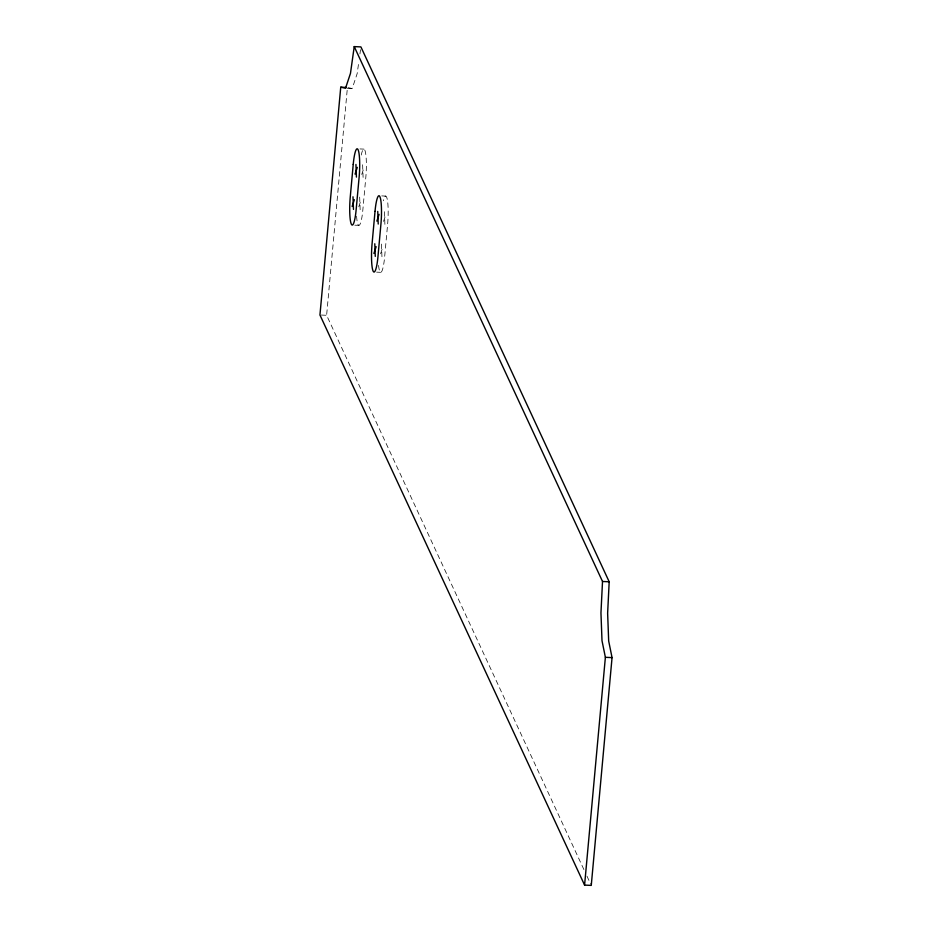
<?xml version="1.0" encoding="UTF-8"?>
<svg xmlns="http://www.w3.org/2000/svg" width="932" height="932" viewBox="0 0 932 932"><rect width="100%" height="100%" fill="white"/><g stroke="black" fill="none" stroke-linecap="round" stroke-linejoin="round"><path stroke-width="0.7" stroke-dasharray="4.66 3.5" d="M583.91 869.568L326.619 315.296L347.415 87.503L352.214 88.505L357.154 73.651L358.738 62.386M359.927 53.939L360.509 49.722M361.733 174.459L363.981 167.69M358.785 206.787L361.034 200.03M383.53 221.42L385.778 214.651M380.582 253.76L382.831 246.992M346.879 88.26L352.214 88.505M359.938 148.934L363.946 149.12M381.747 195.906L385.743 196.093M354.812 225.171L358.82 225.358M376.61 272.144L380.617 272.33M321.284 315.051L326.619 315.296M586.974 876.162L590.643 884.084M384.415 211.715L384.893 224.356M381.468 244.056L381.945 256.696M362.618 164.754L363.096 177.383M359.67 197.095L360.148 209.723M356.583 216.212A21.984 3.378 -87.4 0 0 359.496 225.078A21.984 3.378 -87.4 0 0 362.863 209.77L365.81 177.43A21.984 3.378 -87.4 0 0 365.472 152.417A21.984 3.378 -87.4 0 0 361.255 155.05M378.567 265.399A21.984 3.378 -87.4 0 0 384.66 256.731L387.607 224.402A21.984 3.378 -87.4 0 0 387.374 199.902A21.984 3.378 -87.4 0 0 383.343 200.776"/><path stroke-width="1.4" d="M354.23 46.6L602.515 581.475L600.954 612.941L602.002 640.692L605.381 657.305L584.585 885.097L591.261 885.4L612.056 657.608L608.678 641.006L607.629 613.244L609.19 581.778L360.905 46.903L354.23 46.6L350.479 73.348L345.539 88.202L340.739 87.2L319.944 314.993L584.585 885.097M355.057 174.144L357.305 167.376M352.11 206.485L354.358 199.716M376.854 221.117L379.103 214.348M373.907 253.457L376.155 246.689M340.739 87.2L346.087 87.445M602.515 581.475L609.19 581.778M605.381 657.305L612.056 657.608M377.74 211.413L378.217 224.053M374.792 243.753L375.27 256.393M355.942 164.451L356.42 177.08M352.995 196.78L353.473 209.42M353.228 164.405L350.281 196.745A21.984 3.378 -87.4 0 0 351.306 224.123A21.984 3.378 -87.4 0 0 356.175 209.467L359.135 177.127A21.984 3.378 -87.4 0 0 358.098 149.749A21.984 3.378 -87.4 0 0 353.228 164.405M375.025 211.366L372.078 243.706A21.984 3.378 -87.4 0 0 373.115 271.096A21.984 3.378 -87.4 0 0 377.984 256.428L380.932 224.088A21.984 3.378 -87.4 0 0 379.907 196.71A21.984 3.378 -87.4 0 0 375.025 211.366"/></g></svg>
